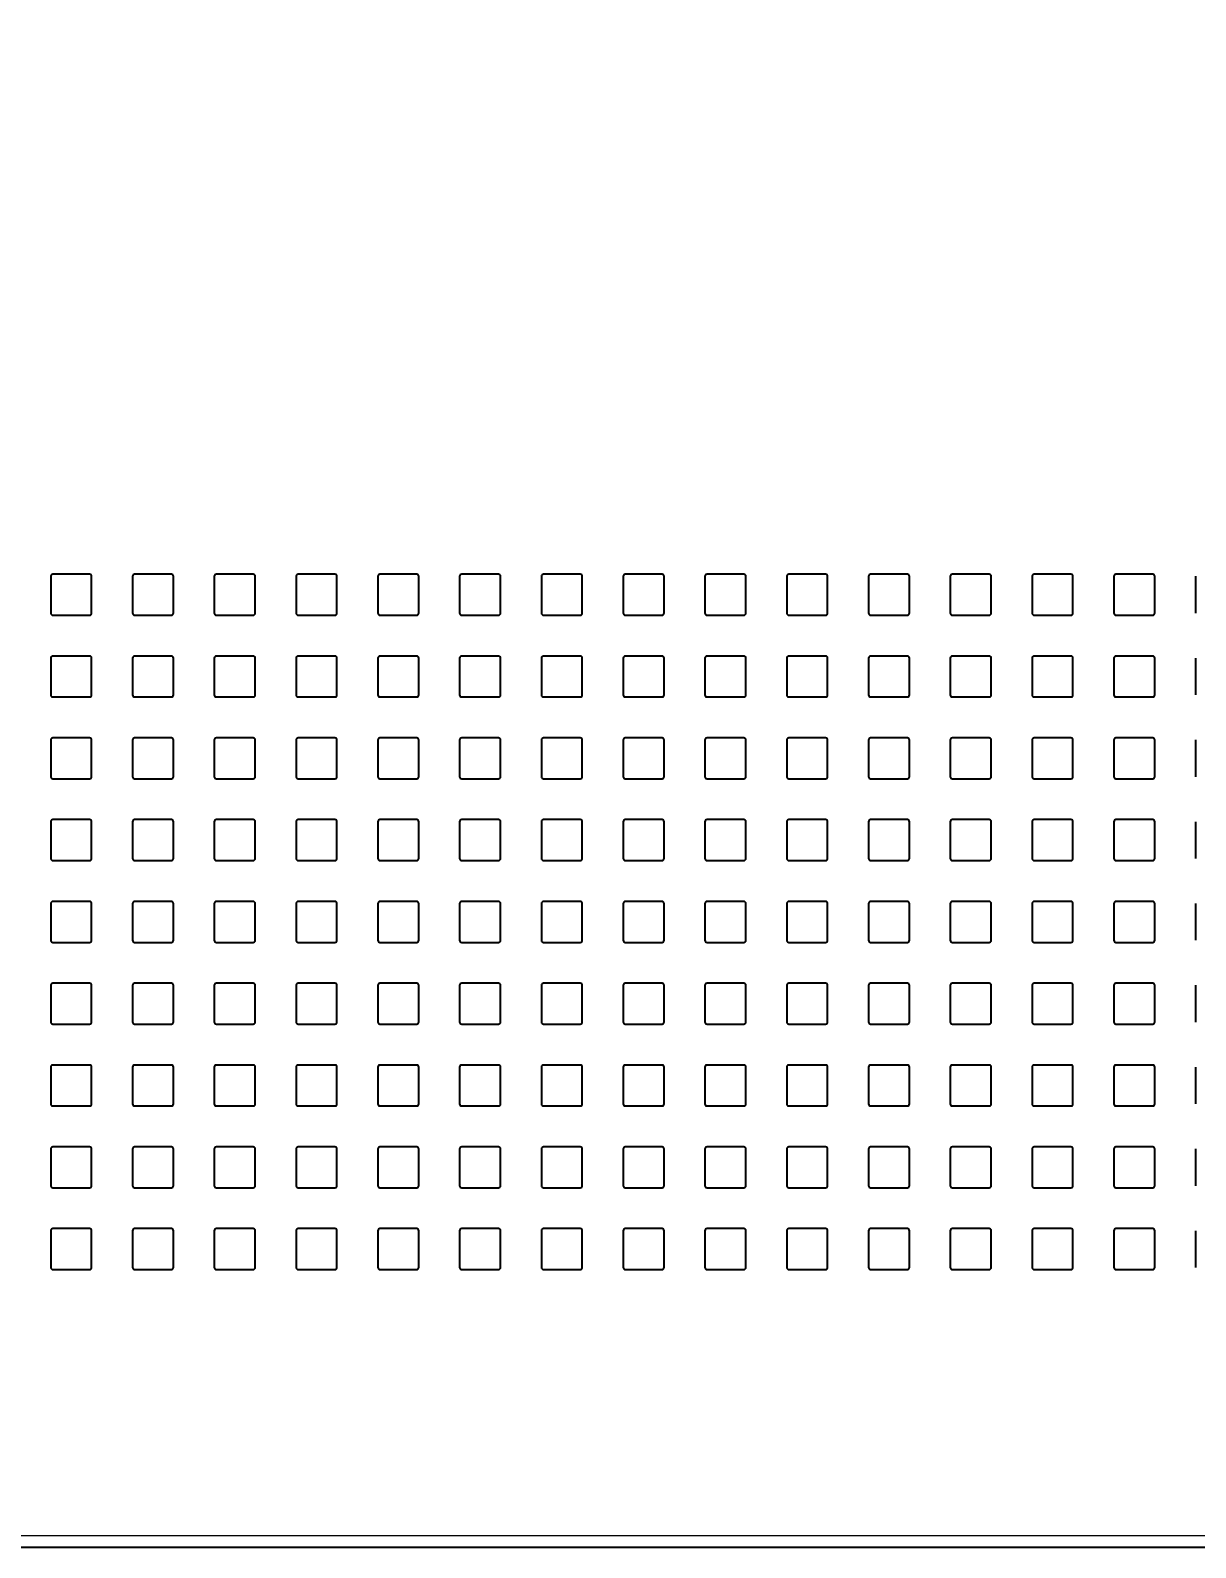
# Model space of a CAD drawing. Header units: millimetres. Extents: x -218071 to -203542, y 15363 to 51382.
# Drawn here: x -217443.09 to -217414.59, y 50755.59 to 50792.69 of the extents above; entities that cross this region are included whole.
import ezdxf

# ---------------------------------------------------------------- set-up
doc = ezdxf.new("R2010")
doc.units = ezdxf.units.MM
doc.header["$LTSCALE"] = 4
doc.layers.add('TPF-DIMENSIONS', color=3, linetype='Continuous')
doc.layers.add('TPF-EQUIPEMENT', color=7, linetype='Continuous')
doc.dimstyles.new('ISO-25', dxfattribs={"dimtxt": 2.5, "dimasz": 2, "dimexe": 1.25, "dimexo": 0.625, "dimtad": 1, "dimtxsty": 'Standard', "dimcen": -2.5, "dimclrt": 256, "dimadec": 0, "dimazin": 0, "dimtfac": 1, "dimtmove": 0, "dimatfit": 3, "dimfxl": 1, "dimarcsym": 0})

# ---------------------------------------------------------------- blocks, each defined once
blk = doc.blocks.new('*D122')
at = {"layer": 'Defpoints', "color": 0, "transparency": 16777216}
for p in [(-217356.668, 50928.537), (-217472.489, 50916.684), (-217472.489, 50712.667)]:
    blk.add_point(p, dxfattribs=at)
at = {"layer": 'TPF-DIMENSIONS', "color": 0, "lineweight": -2, "transparency": 16777216}
for p, q in [((-217356.668, 50927.912), (-217356.668, 50711.417)), ((-217472.489, 50916.059), (-217472.489, 50711.417)), ((-217358.668, 50712.667), (-217470.489, 50712.667))]:
    blk.add_line(p, q, dxfattribs=at)
at = {"layer": 'TPF-DIMENSIONS', "color": 0, "transparency": 16777216}
for points in [[(-217470.489, 50713.001), (-217470.489, 50712.334), (-217472.489, 50712.667)], [(-217358.668, 50713.001), (-217358.668, 50712.334), (-217356.668, 50712.667)]]:
    blk.add_solid(points, dxfattribs=at)
at = {"layer": 'TPF-DIMENSIONS', "transparency": 16777216, "insert": (-217414.578, 50716.209), "char_height": 2.5, "attachment_point": 2}
blk.add_mtext('115,82', dxfattribs=at)
blk = doc.blocks.new('*D123')
at = {"layer": 'Defpoints', "color": 0, "transparency": 16777216}
for p in [(-217364.194, 50791.842), (-217472.489, 50748.556), (-217364.194, 50728.331)]:
    blk.add_point(p, dxfattribs=at)
at = {"layer": 'TPF-DIMENSIONS', "color": 0, "lineweight": -2, "transparency": 16777216}
for p, q in [((-217364.194, 50791.217), (-217364.194, 50727.081)), ((-217472.489, 50747.931), (-217472.489, 50727.081)), ((-217470.489, 50728.331), (-217366.194, 50728.331))]:
    blk.add_line(p, q, dxfattribs=at)
at = {"layer": 'TPF-DIMENSIONS', "color": 0, "transparency": 16777216}
for points in [[(-217470.489, 50728.664), (-217470.489, 50727.998), (-217472.489, 50728.331)], [(-217366.194, 50728.664), (-217366.194, 50727.998), (-217364.194, 50728.331)]]:
    blk.add_solid(points, dxfattribs=at)
at = {"layer": 'TPF-DIMENSIONS', "transparency": 16777216, "insert": (-217418.341, 50731.873), "char_height": 2.5, "attachment_point": 2}
blk.add_mtext('108,3', dxfattribs=at)

msp = doc.modelspace()

# ---------------------------------------------------------------- linework, layer by layer
at = {"layer": 'TPF-EQUIPEMENT', "color": 7, "linetype": 'Continuous', "lineweight": 25}
for p, q in [((-217442.589, 50779.342), (-217442.589, 50778.442)), ((-217441.639, 50779.392), (-217442.539, 50779.392)), ((-217441.589, 50778.442), (-217441.589, 50779.342)), ((-217440.589, 50779.342), (-217440.589, 50778.442)), ((-217439.639, 50779.392), (-217440.539, 50779.392)), ((-217439.589, 50778.442), (-217439.589, 50779.342)), ((-217438.589, 50779.342), (-217438.589, 50778.442)), ((-217437.639, 50779.392), (-217438.539, 50779.392)), ((-217437.589, 50778.442), (-217437.589, 50779.342)), ((-217436.589, 50779.342), (-217436.589, 50778.442)), ((-217435.639, 50779.392), (-217436.539, 50779.392)), ((-217435.589, 50778.442), (-217435.589, 50779.342)), ((-217434.589, 50779.342), (-217434.589, 50778.442)), ((-217433.639, 50779.392), (-217434.539, 50779.392)), ((-217433.589, 50778.442), (-217433.589, 50779.342)), ((-217432.589, 50779.342), (-217432.589, 50778.442)), ((-217431.639, 50779.392), (-217432.539, 50779.392)), ((-217431.589, 50778.442), (-217431.589, 50779.342)), ((-217430.589, 50779.342), (-217430.589, 50778.442)), ((-217429.639, 50779.392), (-217430.539, 50779.392)), ((-217429.589, 50778.442), (-217429.589, 50779.342)), ((-217428.589, 50779.342), (-217428.589, 50778.442)), ((-217427.639, 50779.392), (-217428.539, 50779.392)), ((-217427.589, 50778.442), (-217427.589, 50779.342)), ((-217426.589, 50779.342), (-217426.589, 50778.442)), ((-217425.639, 50779.392), (-217426.539, 50779.392)), ((-217425.589, 50778.442), (-217425.589, 50779.342)), ((-217424.589, 50779.342), (-217424.589, 50778.442)), ((-217423.639, 50779.392), (-217424.539, 50779.392)), ((-217423.589, 50778.442), (-217423.589, 50779.342)), ((-217422.589, 50779.342), (-217422.589, 50778.442)), ((-217421.639, 50779.392), (-217422.539, 50779.392)), ((-217421.589, 50778.442), (-217421.589, 50779.342)), ((-217420.589, 50779.342), (-217420.589, 50778.442)), ((-217419.639, 50779.392), (-217420.539, 50779.392)), ((-217419.589, 50778.442), (-217419.589, 50779.342)), ((-217418.589, 50779.342), (-217418.589, 50778.442)), ((-217417.639, 50779.392), (-217418.539, 50779.392)), ((-217417.589, 50778.442), (-217417.589, 50779.342)), ((-217416.589, 50779.342), (-217416.589, 50778.442)), ((-217415.639, 50779.392), (-217416.539, 50779.392)), ((-217415.589, 50778.442), (-217415.589, 50779.342)), ((-217414.589, 50779.342), (-217414.589, 50778.442)), ((-217442.539, 50778.392), (-217441.639, 50778.392)), ((-217440.539, 50778.392), (-217439.639, 50778.392)), ((-217438.539, 50778.392), (-217437.639, 50778.392)), ((-217436.539, 50778.392), (-217435.639, 50778.392)), ((-217434.539, 50778.392), (-217433.639, 50778.392)), ((-217432.539, 50778.392), (-217431.639, 50778.392)), ((-217430.539, 50778.392), (-217429.639, 50778.392)), ((-217428.539, 50778.392), (-217427.639, 50778.392)), ((-217426.539, 50778.392), (-217425.639, 50778.392)), ((-217424.539, 50778.392), (-217423.639, 50778.392)), ((-217422.539, 50778.392), (-217421.639, 50778.392)), ((-217420.539, 50778.392), (-217419.639, 50778.392)), ((-217418.539, 50778.392), (-217417.639, 50778.392)), ((-217416.539, 50778.392), (-217415.639, 50778.392)), ((-217442.589, 50777.342), (-217442.589, 50776.442)), ((-217441.639, 50777.392), (-217442.539, 50777.392)), ((-217441.589, 50776.442), (-217441.589, 50777.342)), ((-217440.589, 50777.342), (-217440.589, 50776.442)), ((-217439.639, 50777.392), (-217440.539, 50777.392)), ((-217439.589, 50776.442), (-217439.589, 50777.342)), ((-217438.589, 50777.342), (-217438.589, 50776.442)), ((-217437.639, 50777.392), (-217438.539, 50777.392)), ((-217437.589, 50776.442), (-217437.589, 50777.342)), ((-217436.589, 50777.342), (-217436.589, 50776.442)), ((-217435.639, 50777.392), (-217436.539, 50777.392)), ((-217435.589, 50776.442), (-217435.589, 50777.342)), ((-217434.589, 50777.342), (-217434.589, 50776.442)), ((-217433.639, 50777.392), (-217434.539, 50777.392)), ((-217433.589, 50776.442), (-217433.589, 50777.342)), ((-217432.589, 50777.342), (-217432.589, 50776.442)), ((-217431.639, 50777.392), (-217432.539, 50777.392)), ((-217431.589, 50776.442), (-217431.589, 50777.342)), ((-217430.589, 50777.342), (-217430.589, 50776.442)), ((-217429.639, 50777.392), (-217430.539, 50777.392)), ((-217429.589, 50776.442), (-217429.589, 50777.342)), ((-217428.589, 50777.342), (-217428.589, 50776.442)), ((-217427.639, 50777.392), (-217428.539, 50777.392)), ((-217427.589, 50776.442), (-217427.589, 50777.342)), ((-217426.589, 50777.342), (-217426.589, 50776.442)), ((-217425.639, 50777.392), (-217426.539, 50777.392)), ((-217425.589, 50776.442), (-217425.589, 50777.342)), ((-217424.589, 50777.342), (-217424.589, 50776.442)), ((-217423.639, 50777.392), (-217424.539, 50777.392)), ((-217423.589, 50776.442), (-217423.589, 50777.342)), ((-217422.589, 50777.342), (-217422.589, 50776.442)), ((-217421.639, 50777.392), (-217422.539, 50777.392)), ((-217421.589, 50776.442), (-217421.589, 50777.342)), ((-217420.589, 50777.342), (-217420.589, 50776.442)), ((-217419.639, 50777.392), (-217420.539, 50777.392)), ((-217419.589, 50776.442), (-217419.589, 50777.342)), ((-217418.589, 50777.342), (-217418.589, 50776.442)), ((-217417.639, 50777.392), (-217418.539, 50777.392)), ((-217417.589, 50776.442), (-217417.589, 50777.342)), ((-217416.589, 50777.342), (-217416.589, 50776.442)), ((-217415.639, 50777.392), (-217416.539, 50777.392)), ((-217415.589, 50776.442), (-217415.589, 50777.342)), ((-217414.589, 50777.342), (-217414.589, 50776.442)), ((-217442.539, 50776.392), (-217441.639, 50776.392)), ((-217440.539, 50776.392), (-217439.639, 50776.392)), ((-217438.539, 50776.392), (-217437.639, 50776.392)), ((-217436.539, 50776.392), (-217435.639, 50776.392)), ((-217434.539, 50776.392), (-217433.639, 50776.392)), ((-217432.539, 50776.392), (-217431.639, 50776.392)), ((-217430.539, 50776.392), (-217429.639, 50776.392)), ((-217428.539, 50776.392), (-217427.639, 50776.392)), ((-217426.539, 50776.392), (-217425.639, 50776.392)), ((-217424.539, 50776.392), (-217423.639, 50776.392)), ((-217422.539, 50776.392), (-217421.639, 50776.392)), ((-217420.539, 50776.392), (-217419.639, 50776.392)), ((-217418.539, 50776.392), (-217417.639, 50776.392)), ((-217416.539, 50776.392), (-217415.639, 50776.392)), ((-217442.589, 50775.342), (-217442.589, 50774.442)), ((-217441.639, 50775.392), (-217442.539, 50775.392)), ((-217441.589, 50774.442), (-217441.589, 50775.342)), ((-217440.589, 50775.342), (-217440.589, 50774.442)), ((-217439.639, 50775.392), (-217440.539, 50775.392)), ((-217439.589, 50774.442), (-217439.589, 50775.342)), ((-217438.589, 50775.342), (-217438.589, 50774.442)), ((-217437.639, 50775.392), (-217438.539, 50775.392)), ((-217437.589, 50774.442), (-217437.589, 50775.342)), ((-217436.589, 50775.342), (-217436.589, 50774.442)), ((-217435.639, 50775.392), (-217436.539, 50775.392)), ((-217435.589, 50774.442), (-217435.589, 50775.342)), ((-217434.589, 50775.342), (-217434.589, 50774.442)), ((-217433.639, 50775.392), (-217434.539, 50775.392)), ((-217433.589, 50774.442), (-217433.589, 50775.342)), ((-217432.589, 50775.342), (-217432.589, 50774.442)), ((-217431.639, 50775.392), (-217432.539, 50775.392)), ((-217431.589, 50774.442), (-217431.589, 50775.342)), ((-217430.589, 50775.342), (-217430.589, 50774.442)), ((-217429.639, 50775.392), (-217430.539, 50775.392)), ((-217429.589, 50774.442), (-217429.589, 50775.342)), ((-217428.589, 50775.342), (-217428.589, 50774.442)), ((-217427.639, 50775.392), (-217428.539, 50775.392)), ((-217427.589, 50774.442), (-217427.589, 50775.342)), ((-217426.589, 50775.342), (-217426.589, 50774.442)), ((-217425.639, 50775.392), (-217426.539, 50775.392)), ((-217425.589, 50774.442), (-217425.589, 50775.342)), ((-217424.589, 50775.342), (-217424.589, 50774.442)), ((-217423.639, 50775.392), (-217424.539, 50775.392)), ((-217423.589, 50774.442), (-217423.589, 50775.342)), ((-217422.589, 50775.342), (-217422.589, 50774.442)), ((-217421.639, 50775.392), (-217422.539, 50775.392)), ((-217421.589, 50774.442), (-217421.589, 50775.342)), ((-217420.589, 50775.342), (-217420.589, 50774.442)), ((-217419.639, 50775.392), (-217420.539, 50775.392)), ((-217419.589, 50774.442), (-217419.589, 50775.342)), ((-217418.589, 50775.342), (-217418.589, 50774.442)), ((-217417.639, 50775.392), (-217418.539, 50775.392)), ((-217417.589, 50774.442), (-217417.589, 50775.342)), ((-217416.589, 50775.342), (-217416.589, 50774.442)), ((-217415.639, 50775.392), (-217416.539, 50775.392)), ((-217415.589, 50774.442), (-217415.589, 50775.342)), ((-217414.589, 50775.342), (-217414.589, 50774.442)), ((-217442.539, 50774.392), (-217441.639, 50774.392)), ((-217440.539, 50774.392), (-217439.639, 50774.392)), ((-217438.539, 50774.392), (-217437.639, 50774.392)), ((-217436.539, 50774.392), (-217435.639, 50774.392)), ((-217434.539, 50774.392), (-217433.639, 50774.392)), ((-217432.539, 50774.392), (-217431.639, 50774.392)), ((-217430.539, 50774.392), (-217429.639, 50774.392)), ((-217428.539, 50774.392), (-217427.639, 50774.392)), ((-217426.539, 50774.392), (-217425.639, 50774.392)), ((-217424.539, 50774.392), (-217423.639, 50774.392)), ((-217422.539, 50774.392), (-217421.639, 50774.392)), ((-217420.539, 50774.392), (-217419.639, 50774.392)), ((-217418.539, 50774.392), (-217417.639, 50774.392)), ((-217416.539, 50774.392), (-217415.639, 50774.392)), ((-217442.589, 50773.342), (-217442.589, 50772.442)), ((-217441.639, 50773.392), (-217442.539, 50773.392)), ((-217441.589, 50772.442), (-217441.589, 50773.342)), ((-217440.589, 50773.342), (-217440.589, 50772.442)), ((-217439.639, 50773.392), (-217440.539, 50773.392)), ((-217439.589, 50772.442), (-217439.589, 50773.342)), ((-217438.589, 50773.342), (-217438.589, 50772.442)), ((-217437.639, 50773.392), (-217438.539, 50773.392)), ((-217437.589, 50772.442), (-217437.589, 50773.342)), ((-217436.589, 50773.342), (-217436.589, 50772.442)), ((-217435.639, 50773.392), (-217436.539, 50773.392)), ((-217435.589, 50772.442), (-217435.589, 50773.342)), ((-217434.589, 50773.342), (-217434.589, 50772.442)), ((-217433.639, 50773.392), (-217434.539, 50773.392)), ((-217433.589, 50772.442), (-217433.589, 50773.342)), ((-217432.589, 50773.342), (-217432.589, 50772.442)), ((-217431.639, 50773.392), (-217432.539, 50773.392)), ((-217431.589, 50772.442), (-217431.589, 50773.342)), ((-217430.589, 50773.342), (-217430.589, 50772.442)), ((-217429.639, 50773.392), (-217430.539, 50773.392)), ((-217429.589, 50772.442), (-217429.589, 50773.342)), ((-217428.589, 50773.342), (-217428.589, 50772.442)), ((-217427.639, 50773.392), (-217428.539, 50773.392)), ((-217427.589, 50772.442), (-217427.589, 50773.342)), ((-217426.589, 50773.342), (-217426.589, 50772.442)), ((-217425.639, 50773.392), (-217426.539, 50773.392)), ((-217425.589, 50772.442), (-217425.589, 50773.342)), ((-217424.589, 50773.342), (-217424.589, 50772.442)), ((-217423.639, 50773.392), (-217424.539, 50773.392)), ((-217423.589, 50772.442), (-217423.589, 50773.342)), ((-217422.589, 50773.342), (-217422.589, 50772.442)), ((-217421.639, 50773.392), (-217422.539, 50773.392)), ((-217421.589, 50772.442), (-217421.589, 50773.342)), ((-217420.589, 50773.342), (-217420.589, 50772.442)), ((-217419.639, 50773.392), (-217420.539, 50773.392)), ((-217419.589, 50772.442), (-217419.589, 50773.342)), ((-217418.589, 50773.342), (-217418.589, 50772.442)), ((-217417.639, 50773.392), (-217418.539, 50773.392)), ((-217417.589, 50772.442), (-217417.589, 50773.342)), ((-217416.589, 50773.342), (-217416.589, 50772.442)), ((-217415.639, 50773.392), (-217416.539, 50773.392)), ((-217415.589, 50772.442), (-217415.589, 50773.342)), ((-217414.589, 50773.342), (-217414.589, 50772.442)), ((-217442.539, 50772.392), (-217441.639, 50772.392)), ((-217440.539, 50772.392), (-217439.639, 50772.392)), ((-217438.539, 50772.392), (-217437.639, 50772.392)), ((-217436.539, 50772.392), (-217435.639, 50772.392)), ((-217434.539, 50772.392), (-217433.639, 50772.392)), ((-217432.539, 50772.392), (-217431.639, 50772.392)), ((-217430.539, 50772.392), (-217429.639, 50772.392)), ((-217428.539, 50772.392), (-217427.639, 50772.392)), ((-217426.539, 50772.392), (-217425.639, 50772.392)), ((-217424.539, 50772.392), (-217423.639, 50772.392)), ((-217422.539, 50772.392), (-217421.639, 50772.392)), ((-217420.539, 50772.392), (-217419.639, 50772.392)), ((-217418.539, 50772.392), (-217417.639, 50772.392)), ((-217416.539, 50772.392), (-217415.639, 50772.392)), ((-217442.589, 50771.342), (-217442.589, 50770.442)), ((-217441.639, 50771.392), (-217442.539, 50771.392)), ((-217441.589, 50770.442), (-217441.589, 50771.342)), ((-217440.589, 50771.342), (-217440.589, 50770.442)), ((-217439.639, 50771.392), (-217440.539, 50771.392)), ((-217439.589, 50770.442), (-217439.589, 50771.342)), ((-217438.589, 50771.342), (-217438.589, 50770.442)), ((-217437.639, 50771.392), (-217438.539, 50771.392)), ((-217437.589, 50770.442), (-217437.589, 50771.342)), ((-217436.589, 50771.342), (-217436.589, 50770.442)), ((-217435.639, 50771.392), (-217436.539, 50771.392)), ((-217435.589, 50770.442), (-217435.589, 50771.342)), ((-217434.589, 50771.342), (-217434.589, 50770.442)), ((-217433.639, 50771.392), (-217434.539, 50771.392)), ((-217433.589, 50770.442), (-217433.589, 50771.342)), ((-217432.589, 50771.342), (-217432.589, 50770.442)), ((-217431.639, 50771.392), (-217432.539, 50771.392)), ((-217431.589, 50770.442), (-217431.589, 50771.342)), ((-217430.589, 50771.342), (-217430.589, 50770.442)), ((-217429.639, 50771.392), (-217430.539, 50771.392)), ((-217429.589, 50770.442), (-217429.589, 50771.342)), ((-217428.589, 50771.342), (-217428.589, 50770.442)), ((-217427.639, 50771.392), (-217428.539, 50771.392)), ((-217427.589, 50770.442), (-217427.589, 50771.342)), ((-217426.589, 50771.342), (-217426.589, 50770.442)), ((-217425.639, 50771.392), (-217426.539, 50771.392)), ((-217425.589, 50770.442), (-217425.589, 50771.342)), ((-217424.589, 50771.342), (-217424.589, 50770.442)), ((-217423.639, 50771.392), (-217424.539, 50771.392)), ((-217423.589, 50770.442), (-217423.589, 50771.342)), ((-217422.589, 50771.342), (-217422.589, 50770.442)), ((-217421.639, 50771.392), (-217422.539, 50771.392)), ((-217421.589, 50770.442), (-217421.589, 50771.342)), ((-217420.589, 50771.342), (-217420.589, 50770.442)), ((-217419.639, 50771.392), (-217420.539, 50771.392)), ((-217419.589, 50770.442), (-217419.589, 50771.342)), ((-217418.589, 50771.342), (-217418.589, 50770.442)), ((-217417.639, 50771.392), (-217418.539, 50771.392)), ((-217417.589, 50770.442), (-217417.589, 50771.342)), ((-217416.589, 50771.342), (-217416.589, 50770.442)), ((-217415.639, 50771.392), (-217416.539, 50771.392)), ((-217415.589, 50770.442), (-217415.589, 50771.342)), ((-217414.589, 50771.342), (-217414.589, 50770.442)), ((-217442.539, 50770.392), (-217441.639, 50770.392)), ((-217440.539, 50770.392), (-217439.639, 50770.392)), ((-217438.539, 50770.392), (-217437.639, 50770.392)), ((-217436.539, 50770.392), (-217435.639, 50770.392)), ((-217434.539, 50770.392), (-217433.639, 50770.392)), ((-217432.539, 50770.392), (-217431.639, 50770.392)), ((-217430.539, 50770.392), (-217429.639, 50770.392)), ((-217428.539, 50770.392), (-217427.639, 50770.392)), ((-217426.539, 50770.392), (-217425.639, 50770.392)), ((-217424.539, 50770.392), (-217423.639, 50770.392)), ((-217422.539, 50770.392), (-217421.639, 50770.392)), ((-217420.539, 50770.392), (-217419.639, 50770.392)), ((-217418.539, 50770.392), (-217417.639, 50770.392)), ((-217416.539, 50770.392), (-217415.639, 50770.392)), ((-217442.589, 50769.342), (-217442.589, 50768.442)), ((-217441.639, 50769.392), (-217442.539, 50769.392)), ((-217441.589, 50768.442), (-217441.589, 50769.342)), ((-217440.589, 50769.342), (-217440.589, 50768.442)), ((-217439.639, 50769.392), (-217440.539, 50769.392)), ((-217439.589, 50768.442), (-217439.589, 50769.342)), ((-217438.589, 50769.342), (-217438.589, 50768.442)), ((-217437.639, 50769.392), (-217438.539, 50769.392)), ((-217437.589, 50768.442), (-217437.589, 50769.342)), ((-217436.589, 50769.342), (-217436.589, 50768.442)), ((-217435.639, 50769.392), (-217436.539, 50769.392)), ((-217435.589, 50768.442), (-217435.589, 50769.342)), ((-217434.589, 50769.342), (-217434.589, 50768.442)), ((-217433.639, 50769.392), (-217434.539, 50769.392)), ((-217433.589, 50768.442), (-217433.589, 50769.342)), ((-217432.589, 50769.342), (-217432.589, 50768.442)), ((-217431.639, 50769.392), (-217432.539, 50769.392)), ((-217431.589, 50768.442), (-217431.589, 50769.342)), ((-217430.589, 50769.342), (-217430.589, 50768.442)), ((-217429.639, 50769.392), (-217430.539, 50769.392)), ((-217429.589, 50768.442), (-217429.589, 50769.342)), ((-217428.589, 50769.342), (-217428.589, 50768.442)), ((-217427.639, 50769.392), (-217428.539, 50769.392)), ((-217427.589, 50768.442), (-217427.589, 50769.342)), ((-217426.589, 50769.342), (-217426.589, 50768.442)), ((-217425.639, 50769.392), (-217426.539, 50769.392)), ((-217425.589, 50768.442), (-217425.589, 50769.342)), ((-217424.589, 50769.342), (-217424.589, 50768.442)), ((-217423.639, 50769.392), (-217424.539, 50769.392)), ((-217423.589, 50768.442), (-217423.589, 50769.342)), ((-217422.589, 50769.342), (-217422.589, 50768.442)), ((-217421.639, 50769.392), (-217422.539, 50769.392)), ((-217421.589, 50768.442), (-217421.589, 50769.342)), ((-217420.589, 50769.342), (-217420.589, 50768.442)), ((-217419.639, 50769.392), (-217420.539, 50769.392)), ((-217419.589, 50768.442), (-217419.589, 50769.342)), ((-217418.589, 50769.342), (-217418.589, 50768.442)), ((-217417.639, 50769.392), (-217418.539, 50769.392)), ((-217417.589, 50768.442), (-217417.589, 50769.342)), ((-217416.589, 50769.342), (-217416.589, 50768.442)), ((-217415.639, 50769.392), (-217416.539, 50769.392)), ((-217415.589, 50768.442), (-217415.589, 50769.342)), ((-217414.589, 50769.342), (-217414.589, 50768.442)), ((-217442.539, 50768.392), (-217441.639, 50768.392)), ((-217440.539, 50768.392), (-217439.639, 50768.392)), ((-217438.539, 50768.392), (-217437.639, 50768.392)), ((-217436.539, 50768.392), (-217435.639, 50768.392)), ((-217434.539, 50768.392), (-217433.639, 50768.392)), ((-217432.539, 50768.392), (-217431.639, 50768.392)), ((-217430.539, 50768.392), (-217429.639, 50768.392)), ((-217428.539, 50768.392), (-217427.639, 50768.392)), ((-217426.539, 50768.392), (-217425.639, 50768.392)), ((-217424.539, 50768.392), (-217423.639, 50768.392)), ((-217422.539, 50768.392), (-217421.639, 50768.392)), ((-217420.539, 50768.392), (-217419.639, 50768.392)), ((-217418.539, 50768.392), (-217417.639, 50768.392)), ((-217416.539, 50768.392), (-217415.639, 50768.392)), ((-217442.589, 50767.342), (-217442.589, 50766.442)), ((-217441.639, 50767.392), (-217442.539, 50767.392)), ((-217441.589, 50766.442), (-217441.589, 50767.342)), ((-217440.589, 50767.342), (-217440.589, 50766.442)), ((-217439.639, 50767.392), (-217440.539, 50767.392)), ((-217439.589, 50766.442), (-217439.589, 50767.342)), ((-217438.589, 50767.342), (-217438.589, 50766.442)), ((-217437.639, 50767.392), (-217438.539, 50767.392)), ((-217437.589, 50766.442), (-217437.589, 50767.342)), ((-217436.589, 50767.342), (-217436.589, 50766.442)), ((-217435.639, 50767.392), (-217436.539, 50767.392)), ((-217435.589, 50766.442), (-217435.589, 50767.342)), ((-217434.589, 50767.342), (-217434.589, 50766.442)), ((-217433.639, 50767.392), (-217434.539, 50767.392)), ((-217433.589, 50766.442), (-217433.589, 50767.342)), ((-217432.589, 50767.342), (-217432.589, 50766.442)), ((-217431.639, 50767.392), (-217432.539, 50767.392)), ((-217431.589, 50766.442), (-217431.589, 50767.342)), ((-217430.589, 50767.342), (-217430.589, 50766.442)), ((-217429.639, 50767.392), (-217430.539, 50767.392)), ((-217429.589, 50766.442), (-217429.589, 50767.342)), ((-217428.589, 50767.342), (-217428.589, 50766.442)), ((-217427.639, 50767.392), (-217428.539, 50767.392)), ((-217427.589, 50766.442), (-217427.589, 50767.342)), ((-217426.589, 50767.342), (-217426.589, 50766.442)), ((-217425.639, 50767.392), (-217426.539, 50767.392)), ((-217425.589, 50766.442), (-217425.589, 50767.342)), ((-217424.589, 50767.342), (-217424.589, 50766.442)), ((-217423.639, 50767.392), (-217424.539, 50767.392)), ((-217423.589, 50766.442), (-217423.589, 50767.342)), ((-217422.589, 50767.342), (-217422.589, 50766.442)), ((-217421.639, 50767.392), (-217422.539, 50767.392)), ((-217421.589, 50766.442), (-217421.589, 50767.342)), ((-217420.589, 50767.342), (-217420.589, 50766.442)), ((-217419.639, 50767.392), (-217420.539, 50767.392)), ((-217419.589, 50766.442), (-217419.589, 50767.342)), ((-217418.589, 50767.342), (-217418.589, 50766.442)), ((-217417.639, 50767.392), (-217418.539, 50767.392)), ((-217417.589, 50766.442), (-217417.589, 50767.342)), ((-217416.589, 50767.342), (-217416.589, 50766.442)), ((-217415.639, 50767.392), (-217416.539, 50767.392)), ((-217415.589, 50766.442), (-217415.589, 50767.342)), ((-217414.589, 50767.342), (-217414.589, 50766.442)), ((-217442.539, 50766.392), (-217441.639, 50766.392)), ((-217440.539, 50766.392), (-217439.639, 50766.392)), ((-217438.539, 50766.392), (-217437.639, 50766.392)), ((-217436.539, 50766.392), (-217435.639, 50766.392)), ((-217434.539, 50766.392), (-217433.639, 50766.392)), ((-217432.539, 50766.392), (-217431.639, 50766.392)), ((-217430.539, 50766.392), (-217429.639, 50766.392)), ((-217428.539, 50766.392), (-217427.639, 50766.392)), ((-217426.539, 50766.392), (-217425.639, 50766.392)), ((-217424.539, 50766.392), (-217423.639, 50766.392)), ((-217422.539, 50766.392), (-217421.639, 50766.392)), ((-217420.539, 50766.392), (-217419.639, 50766.392)), ((-217418.539, 50766.392), (-217417.639, 50766.392)), ((-217416.539, 50766.392), (-217415.639, 50766.392)), ((-217441.639, 50765.392), (-217442.539, 50765.392)), ((-217439.639, 50765.392), (-217440.539, 50765.392)), ((-217437.639, 50765.392), (-217438.539, 50765.392)), ((-217435.639, 50765.392), (-217436.539, 50765.392)), ((-217433.639, 50765.392), (-217434.539, 50765.392)), ((-217431.639, 50765.392), (-217432.539, 50765.392)), ((-217429.639, 50765.392), (-217430.539, 50765.392)), ((-217427.639, 50765.392), (-217428.539, 50765.392)), ((-217425.639, 50765.392), (-217426.539, 50765.392)), ((-217423.639, 50765.392), (-217424.539, 50765.392)), ((-217421.639, 50765.392), (-217422.539, 50765.392)), ((-217419.639, 50765.392), (-217420.539, 50765.392)), ((-217417.639, 50765.392), (-217418.539, 50765.392)), ((-217415.639, 50765.392), (-217416.539, 50765.392)), ((-217442.589, 50765.342), (-217442.589, 50764.442)), ((-217441.589, 50764.442), (-217441.589, 50765.342)), ((-217440.589, 50765.342), (-217440.589, 50764.442)), ((-217439.589, 50764.442), (-217439.589, 50765.342)), ((-217438.589, 50765.342), (-217438.589, 50764.442)), ((-217437.589, 50764.442), (-217437.589, 50765.342)), ((-217436.589, 50765.342), (-217436.589, 50764.442)), ((-217435.589, 50764.442), (-217435.589, 50765.342)), ((-217434.589, 50765.342), (-217434.589, 50764.442)), ((-217433.589, 50764.442), (-217433.589, 50765.342)), ((-217432.589, 50765.342), (-217432.589, 50764.442)), ((-217431.589, 50764.442), (-217431.589, 50765.342)), ((-217430.589, 50765.342), (-217430.589, 50764.442)), ((-217429.589, 50764.442), (-217429.589, 50765.342)), ((-217428.589, 50765.342), (-217428.589, 50764.442)), ((-217427.589, 50764.442), (-217427.589, 50765.342)), ((-217426.589, 50765.342), (-217426.589, 50764.442)), ((-217425.589, 50764.442), (-217425.589, 50765.342)), ((-217424.589, 50765.342), (-217424.589, 50764.442)), ((-217423.589, 50764.442), (-217423.589, 50765.342)), ((-217422.589, 50765.342), (-217422.589, 50764.442)), ((-217421.589, 50764.442), (-217421.589, 50765.342)), ((-217420.589, 50765.342), (-217420.589, 50764.442)), ((-217419.589, 50764.442), (-217419.589, 50765.342)), ((-217418.589, 50765.342), (-217418.589, 50764.442)), ((-217417.589, 50764.442), (-217417.589, 50765.342)), ((-217416.589, 50765.342), (-217416.589, 50764.442)), ((-217415.589, 50764.442), (-217415.589, 50765.342)), ((-217414.589, 50765.342), (-217414.589, 50764.442)), ((-217442.539, 50764.392), (-217441.639, 50764.392)), ((-217440.539, 50764.392), (-217439.639, 50764.392)), ((-217438.539, 50764.392), (-217437.639, 50764.392)), ((-217436.539, 50764.392), (-217435.639, 50764.392)), ((-217434.539, 50764.392), (-217433.639, 50764.392)), ((-217432.539, 50764.392), (-217431.639, 50764.392)), ((-217430.539, 50764.392), (-217429.639, 50764.392)), ((-217428.539, 50764.392), (-217427.639, 50764.392)), ((-217426.539, 50764.392), (-217425.639, 50764.392)), ((-217424.539, 50764.392), (-217423.639, 50764.392)), ((-217422.539, 50764.392), (-217421.639, 50764.392)), ((-217420.539, 50764.392), (-217419.639, 50764.392)), ((-217418.539, 50764.392), (-217417.639, 50764.392)), ((-217416.539, 50764.392), (-217415.639, 50764.392)), ((-217442.589, 50763.342), (-217442.589, 50762.442)), ((-217441.639, 50763.392), (-217442.539, 50763.392)), ((-217441.589, 50762.442), (-217441.589, 50763.342)), ((-217440.589, 50763.342), (-217440.589, 50762.442)), ((-217439.639, 50763.392), (-217440.539, 50763.392)), ((-217439.589, 50762.442), (-217439.589, 50763.342)), ((-217438.589, 50763.342), (-217438.589, 50762.442)), ((-217437.639, 50763.392), (-217438.539, 50763.392)), ((-217437.589, 50762.442), (-217437.589, 50763.342)), ((-217436.589, 50763.342), (-217436.589, 50762.442)), ((-217435.639, 50763.392), (-217436.539, 50763.392)), ((-217435.589, 50762.442), (-217435.589, 50763.342)), ((-217434.589, 50763.342), (-217434.589, 50762.442)), ((-217433.639, 50763.392), (-217434.539, 50763.392)), ((-217433.589, 50762.442), (-217433.589, 50763.342)), ((-217432.589, 50763.342), (-217432.589, 50762.442)), ((-217431.639, 50763.392), (-217432.539, 50763.392)), ((-217431.589, 50762.442), (-217431.589, 50763.342)), ((-217430.589, 50763.342), (-217430.589, 50762.442)), ((-217429.639, 50763.392), (-217430.539, 50763.392)), ((-217429.589, 50762.442), (-217429.589, 50763.342)), ((-217428.589, 50763.342), (-217428.589, 50762.442)), ((-217427.639, 50763.392), (-217428.539, 50763.392)), ((-217427.589, 50762.442), (-217427.589, 50763.342)), ((-217426.589, 50763.342), (-217426.589, 50762.442)), ((-217425.639, 50763.392), (-217426.539, 50763.392)), ((-217425.589, 50762.442), (-217425.589, 50763.342)), ((-217424.589, 50763.342), (-217424.589, 50762.442)), ((-217423.639, 50763.392), (-217424.539, 50763.392)), ((-217423.589, 50762.442), (-217423.589, 50763.342)), ((-217422.589, 50763.342), (-217422.589, 50762.442)), ((-217421.639, 50763.392), (-217422.539, 50763.392)), ((-217421.589, 50762.442), (-217421.589, 50763.342)), ((-217420.589, 50763.342), (-217420.589, 50762.442)), ((-217419.639, 50763.392), (-217420.539, 50763.392)), ((-217419.589, 50762.442), (-217419.589, 50763.342)), ((-217418.589, 50763.342), (-217418.589, 50762.442)), ((-217417.639, 50763.392), (-217418.539, 50763.392)), ((-217417.589, 50762.442), (-217417.589, 50763.342)), ((-217416.589, 50763.342), (-217416.589, 50762.442)), ((-217415.639, 50763.392), (-217416.539, 50763.392)), ((-217415.589, 50762.442), (-217415.589, 50763.342)), ((-217414.589, 50763.342), (-217414.589, 50762.442)), ((-217442.539, 50762.392), (-217441.639, 50762.392)), ((-217440.539, 50762.392), (-217439.639, 50762.392)), ((-217438.539, 50762.392), (-217437.639, 50762.392)), ((-217436.539, 50762.392), (-217435.639, 50762.392)), ((-217434.539, 50762.392), (-217433.639, 50762.392)), ((-217432.539, 50762.392), (-217431.639, 50762.392)), ((-217430.539, 50762.392), (-217429.639, 50762.392)), ((-217428.539, 50762.392), (-217427.639, 50762.392)), ((-217426.539, 50762.392), (-217425.639, 50762.392)), ((-217424.539, 50762.392), (-217423.639, 50762.392)), ((-217422.539, 50762.392), (-217421.639, 50762.392)), ((-217420.539, 50762.392), (-217419.639, 50762.392)), ((-217418.539, 50762.392), (-217417.639, 50762.392)), ((-217416.539, 50762.392), (-217415.639, 50762.392)), ((-217368.139, 50755.592), (-217472.324, 50755.592))]:
    msp.add_line(p, q, dxfattribs=at)
at = {"layer": 'TPF-EQUIPEMENT', "color": 8, "linetype": 'Continuous', "lineweight": 18}
msp.add_line((-217472.189, 50755.892), (-217367.989, 50755.892), dxfattribs=at)
at = {"layer": 'TPF-EQUIPEMENT', "color": 7, "linetype": 'Continuous', "lineweight": 25}
for centre, start, end in [((-217442.539, 50779.342), 90, 180), ((-217441.639, 50779.342), 0, 90), ((-217440.539, 50779.342), 90, 180), ((-217439.639, 50779.342), 0, 90), ((-217438.539, 50779.342), 90, 180), ((-217437.639, 50779.342), 0, 90), ((-217436.539, 50779.342), 90, 180), ((-217435.639, 50779.342), 0, 90), ((-217434.539, 50779.342), 90, 180), ((-217433.639, 50779.342), 0, 90), ((-217432.539, 50779.342), 90, 180), ((-217431.639, 50779.342), 0, 90), ((-217430.539, 50779.342), 90, 180), ((-217429.639, 50779.342), 0, 90), ((-217428.539, 50779.342), 90, 180), ((-217427.639, 50779.342), 0, 90), ((-217426.539, 50779.342), 90, 180), ((-217425.639, 50779.342), 0, 90), ((-217424.539, 50779.342), 90, 180), ((-217423.639, 50779.342), 0, 90), ((-217422.539, 50779.342), 90, 180), ((-217421.639, 50779.342), 0, 90), ((-217420.539, 50779.342), 90, 180), ((-217419.639, 50779.342), 0, 90), ((-217418.539, 50779.342), 90, 180), ((-217417.639, 50779.342), 0, 90), ((-217416.539, 50779.342), 90, 180), ((-217415.639, 50779.342), 0, 90), ((-217442.539, 50778.442), 180, 270), ((-217441.639, 50778.442), 270, 0), ((-217440.539, 50778.442), 180, 270), ((-217439.639, 50778.442), 270, 0), ((-217438.539, 50778.442), 180, 270), ((-217437.639, 50778.442), 270, 0), ((-217436.539, 50778.442), 180, 270), ((-217435.639, 50778.442), 270, 0), ((-217434.539, 50778.442), 180, 270), ((-217433.639, 50778.442), 270, 0), ((-217432.539, 50778.442), 180, 270), ((-217431.639, 50778.442), 270, 0), ((-217430.539, 50778.442), 180, 270), ((-217429.639, 50778.442), 270, 0), ((-217428.539, 50778.442), 180, 270), ((-217427.639, 50778.442), 270, 0), ((-217426.539, 50778.442), 180, 270), ((-217425.639, 50778.442), 270, 0), ((-217424.539, 50778.442), 180, 270), ((-217423.639, 50778.442), 270, 0), ((-217422.539, 50778.442), 180, 270), ((-217421.639, 50778.442), 270, 0), ((-217420.539, 50778.442), 180, 270), ((-217419.639, 50778.442), 270, 0), ((-217418.539, 50778.442), 180, 270), ((-217417.639, 50778.442), 270, 0), ((-217416.539, 50778.442), 180, 270), ((-217415.639, 50778.442), 270, 0), ((-217442.539, 50777.342), 90, 180), ((-217441.639, 50777.342), 0, 90), ((-217440.539, 50777.342), 90, 180), ((-217439.639, 50777.342), 0, 90), ((-217438.539, 50777.342), 90, 180), ((-217437.639, 50777.342), 0, 90), ((-217436.539, 50777.342), 90, 180), ((-217435.639, 50777.342), 0, 90), ((-217434.539, 50777.342), 90, 180), ((-217433.639, 50777.342), 0, 90), ((-217432.539, 50777.342), 90, 180), ((-217431.639, 50777.342), 0, 90), ((-217430.539, 50777.342), 90, 180), ((-217429.639, 50777.342), 0, 90), ((-217428.539, 50777.342), 90, 180), ((-217427.639, 50777.342), 0, 90), ((-217426.539, 50777.342), 90, 180), ((-217425.639, 50777.342), 0, 90), ((-217424.539, 50777.342), 90, 180), ((-217423.639, 50777.342), 0, 90), ((-217422.539, 50777.342), 90, 180), ((-217421.639, 50777.342), 0, 90), ((-217420.539, 50777.342), 90, 180), ((-217419.639, 50777.342), 0, 90), ((-217418.539, 50777.342), 90, 180), ((-217417.639, 50777.342), 0, 90), ((-217416.539, 50777.342), 90, 180), ((-217415.639, 50777.342), 0, 90), ((-217442.539, 50776.442), 180, 270), ((-217441.639, 50776.442), 270, 0), ((-217440.539, 50776.442), 180, 270), ((-217439.639, 50776.442), 270, 0), ((-217438.539, 50776.442), 180, 270), ((-217437.639, 50776.442), 270, 0), ((-217436.539, 50776.442), 180, 270), ((-217435.639, 50776.442), 270, 0), ((-217434.539, 50776.442), 180, 270), ((-217433.639, 50776.442), 270, 0), ((-217432.539, 50776.442), 180, 270), ((-217431.639, 50776.442), 270, 0), ((-217430.539, 50776.442), 180, 270), ((-217429.639, 50776.442), 270, 0), ((-217428.539, 50776.442), 180, 270), ((-217427.639, 50776.442), 270, 0), ((-217426.539, 50776.442), 180, 270), ((-217425.639, 50776.442), 270, 0), ((-217424.539, 50776.442), 180, 270), ((-217423.639, 50776.442), 270, 0), ((-217422.539, 50776.442), 180, 270), ((-217421.639, 50776.442), 270, 0), ((-217420.539, 50776.442), 180, 270), ((-217419.639, 50776.442), 270, 0), ((-217418.539, 50776.442), 180, 270), ((-217417.639, 50776.442), 270, 0), ((-217416.539, 50776.442), 180, 270), ((-217415.639, 50776.442), 270, 0), ((-217442.539, 50775.342), 90, 180), ((-217441.639, 50775.342), 0, 90), ((-217440.539, 50775.342), 90, 180), ((-217439.639, 50775.342), 0, 90), ((-217438.539, 50775.342), 90, 180), ((-217437.639, 50775.342), 0, 90), ((-217436.539, 50775.342), 90, 180), ((-217435.639, 50775.342), 0, 90), ((-217434.539, 50775.342), 90, 180), ((-217433.639, 50775.342), 0, 90), ((-217432.539, 50775.342), 90, 180), ((-217431.639, 50775.342), 0, 90), ((-217430.539, 50775.342), 90, 180), ((-217429.639, 50775.342), 0, 90), ((-217428.539, 50775.342), 90, 180), ((-217427.639, 50775.342), 0, 90), ((-217426.539, 50775.342), 90, 180), ((-217425.639, 50775.342), 0, 90), ((-217424.539, 50775.342), 90, 180), ((-217423.639, 50775.342), 0, 90), ((-217422.539, 50775.342), 90, 180), ((-217421.639, 50775.342), 0, 90), ((-217420.539, 50775.342), 90, 180), ((-217419.639, 50775.342), 0, 90), ((-217418.539, 50775.342), 90, 180), ((-217417.639, 50775.342), 0, 90), ((-217416.539, 50775.342), 90, 180), ((-217415.639, 50775.342), 0, 90), ((-217442.539, 50774.442), 180, 270), ((-217441.639, 50774.442), 270, 0), ((-217440.539, 50774.442), 180, 270), ((-217439.639, 50774.442), 270, 0), ((-217438.539, 50774.442), 180, 270), ((-217437.639, 50774.442), 270, 0), ((-217436.539, 50774.442), 180, 270), ((-217435.639, 50774.442), 270, 0), ((-217434.539, 50774.442), 180, 270), ((-217433.639, 50774.442), 270, 0), ((-217432.539, 50774.442), 180, 270), ((-217431.639, 50774.442), 270, 0), ((-217430.539, 50774.442), 180, 270), ((-217429.639, 50774.442), 270, 0), ((-217428.539, 50774.442), 180, 270), ((-217427.639, 50774.442), 270, 0), ((-217426.539, 50774.442), 180, 270), ((-217425.639, 50774.442), 270, 0), ((-217424.539, 50774.442), 180, 270), ((-217423.639, 50774.442), 270, 0), ((-217422.539, 50774.442), 180, 270), ((-217421.639, 50774.442), 270, 0), ((-217420.539, 50774.442), 180, 270), ((-217419.639, 50774.442), 270, 0), ((-217418.539, 50774.442), 180, 270), ((-217417.639, 50774.442), 270, 0), ((-217416.539, 50774.442), 180, 270), ((-217415.639, 50774.442), 270, 0), ((-217442.539, 50773.342), 90, 180), ((-217441.639, 50773.342), 0, 90), ((-217440.539, 50773.342), 90, 180), ((-217439.639, 50773.342), 0, 90), ((-217438.539, 50773.342), 90, 180), ((-217437.639, 50773.342), 0, 90), ((-217436.539, 50773.342), 90, 180), ((-217435.639, 50773.342), 0, 90), ((-217434.539, 50773.342), 90, 180), ((-217433.639, 50773.342), 0, 90), ((-217432.539, 50773.342), 90, 180), ((-217431.639, 50773.342), 0, 90), ((-217430.539, 50773.342), 90, 180), ((-217429.639, 50773.342), 0, 90), ((-217428.539, 50773.342), 90, 180), ((-217427.639, 50773.342), 0, 90), ((-217426.539, 50773.342), 90, 180), ((-217425.639, 50773.342), 0, 90), ((-217424.539, 50773.342), 90, 180), ((-217423.639, 50773.342), 0, 90), ((-217422.539, 50773.342), 90, 180), ((-217421.639, 50773.342), 0, 90), ((-217420.539, 50773.342), 90, 180), ((-217419.639, 50773.342), 0, 90), ((-217418.539, 50773.342), 90, 180), ((-217417.639, 50773.342), 0, 90), ((-217416.539, 50773.342), 90, 180), ((-217415.639, 50773.342), 0, 90), ((-217442.539, 50772.442), 180, 270), ((-217441.639, 50772.442), 270, 0), ((-217440.539, 50772.442), 180, 270), ((-217439.639, 50772.442), 270, 0), ((-217438.539, 50772.442), 180, 270), ((-217437.639, 50772.442), 270, 0), ((-217436.539, 50772.442), 180, 270), ((-217435.639, 50772.442), 270, 0), ((-217434.539, 50772.442), 180, 270), ((-217433.639, 50772.442), 270, 0), ((-217432.539, 50772.442), 180, 270), ((-217431.639, 50772.442), 270, 0), ((-217430.539, 50772.442), 180, 270), ((-217429.639, 50772.442), 270, 0), ((-217428.539, 50772.442), 180, 270), ((-217427.639, 50772.442), 270, 0), ((-217426.539, 50772.442), 180, 270), ((-217425.639, 50772.442), 270, 0), ((-217424.539, 50772.442), 180, 270), ((-217423.639, 50772.442), 270, 0), ((-217422.539, 50772.442), 180, 270), ((-217421.639, 50772.442), 270, 0), ((-217420.539, 50772.442), 180, 270), ((-217419.639, 50772.442), 270, 0), ((-217418.539, 50772.442), 180, 270), ((-217417.639, 50772.442), 270, 0), ((-217416.539, 50772.442), 180, 270), ((-217415.639, 50772.442), 270, 0), ((-217442.539, 50771.342), 90, 180), ((-217441.639, 50771.342), 0, 90), ((-217440.539, 50771.342), 90, 180), ((-217439.639, 50771.342), 0, 90), ((-217438.539, 50771.342), 90, 180), ((-217437.639, 50771.342), 0, 90), ((-217436.539, 50771.342), 90, 180), ((-217435.639, 50771.342), 0, 90), ((-217434.539, 50771.342), 90, 180), ((-217433.639, 50771.342), 0, 90), ((-217432.539, 50771.342), 90, 180), ((-217431.639, 50771.342), 0, 90), ((-217430.539, 50771.342), 90, 180), ((-217429.639, 50771.342), 0, 90), ((-217428.539, 50771.342), 90, 180), ((-217427.639, 50771.342), 0, 90), ((-217426.539, 50771.342), 90, 180), ((-217425.639, 50771.342), 0, 90), ((-217424.539, 50771.342), 90, 180), ((-217423.639, 50771.342), 0, 90), ((-217422.539, 50771.342), 90, 180), ((-217421.639, 50771.342), 0, 90), ((-217420.539, 50771.342), 90, 180), ((-217419.639, 50771.342), 0, 90), ((-217418.539, 50771.342), 90, 180), ((-217417.639, 50771.342), 0, 90), ((-217416.539, 50771.342), 90, 180), ((-217415.639, 50771.342), 0, 90), ((-217442.539, 50770.442), 180, 270), ((-217441.639, 50770.442), 270, 0), ((-217440.539, 50770.442), 180, 270), ((-217439.639, 50770.442), 270, 0), ((-217438.539, 50770.442), 180, 270), ((-217437.639, 50770.442), 270, 0), ((-217436.539, 50770.442), 180, 270), ((-217435.639, 50770.442), 270, 0), ((-217434.539, 50770.442), 180, 270), ((-217433.639, 50770.442), 270, 0), ((-217432.539, 50770.442), 180, 270), ((-217431.639, 50770.442), 270, 0), ((-217430.539, 50770.442), 180, 270), ((-217429.639, 50770.442), 270, 0), ((-217428.539, 50770.442), 180, 270), ((-217427.639, 50770.442), 270, 0), ((-217426.539, 50770.442), 180, 270), ((-217425.639, 50770.442), 270, 0), ((-217424.539, 50770.442), 180, 270), ((-217423.639, 50770.442), 270, 0), ((-217422.539, 50770.442), 180, 270), ((-217421.639, 50770.442), 270, 0), ((-217420.539, 50770.442), 180, 270), ((-217419.639, 50770.442), 270, 0), ((-217418.539, 50770.442), 180, 270), ((-217417.639, 50770.442), 270, 0), ((-217416.539, 50770.442), 180, 270), ((-217415.639, 50770.442), 270, 0), ((-217442.539, 50769.342), 90, 180), ((-217441.639, 50769.342), 0, 90), ((-217440.539, 50769.342), 90, 180), ((-217439.639, 50769.342), 0, 90), ((-217438.539, 50769.342), 90, 180), ((-217437.639, 50769.342), 0, 90), ((-217436.539, 50769.342), 90, 180), ((-217435.639, 50769.342), 0, 90), ((-217434.539, 50769.342), 90, 180), ((-217433.639, 50769.342), 0, 90), ((-217432.539, 50769.342), 90, 180), ((-217431.639, 50769.342), 0, 90), ((-217430.539, 50769.342), 90, 180), ((-217429.639, 50769.342), 0, 90), ((-217428.539, 50769.342), 90, 180), ((-217427.639, 50769.342), 0, 90), ((-217426.539, 50769.342), 90, 180), ((-217425.639, 50769.342), 0, 90), ((-217424.539, 50769.342), 90, 180), ((-217423.639, 50769.342), 0, 90), ((-217422.539, 50769.342), 90, 180), ((-217421.639, 50769.342), 0, 90), ((-217420.539, 50769.342), 90, 180), ((-217419.639, 50769.342), 0, 90), ((-217418.539, 50769.342), 90, 180), ((-217417.639, 50769.342), 0, 90), ((-217416.539, 50769.342), 90, 180), ((-217415.639, 50769.342), 0, 90), ((-217442.539, 50768.442), 180, 270), ((-217441.639, 50768.442), 270, 0), ((-217440.539, 50768.442), 180, 270), ((-217439.639, 50768.442), 270, 0), ((-217438.539, 50768.442), 180, 270), ((-217437.639, 50768.442), 270, 0), ((-217436.539, 50768.442), 180, 270), ((-217435.639, 50768.442), 270, 0), ((-217434.539, 50768.442), 180, 270), ((-217433.639, 50768.442), 270, 0), ((-217432.539, 50768.442), 180, 270), ((-217431.639, 50768.442), 270, 0), ((-217430.539, 50768.442), 180, 270), ((-217429.639, 50768.442), 270, 0), ((-217428.539, 50768.442), 180, 270), ((-217427.639, 50768.442), 270, 0), ((-217426.539, 50768.442), 180, 270), ((-217425.639, 50768.442), 270, 0), ((-217424.539, 50768.442), 180, 270), ((-217423.639, 50768.442), 270, 0), ((-217422.539, 50768.442), 180, 270), ((-217421.639, 50768.442), 270, 0), ((-217420.539, 50768.442), 180, 270), ((-217419.639, 50768.442), 270, 0), ((-217418.539, 50768.442), 180, 270), ((-217417.639, 50768.442), 270, 0), ((-217416.539, 50768.442), 180, 270), ((-217415.639, 50768.442), 270, 0), ((-217442.539, 50767.342), 90, 180), ((-217441.639, 50767.342), 0, 90), ((-217440.539, 50767.342), 90, 180), ((-217439.639, 50767.342), 0, 90), ((-217438.539, 50767.342), 90, 180), ((-217437.639, 50767.342), 0, 90), ((-217436.539, 50767.342), 90, 180), ((-217435.639, 50767.342), 0, 90), ((-217434.539, 50767.342), 90, 180), ((-217433.639, 50767.342), 0, 90), ((-217432.539, 50767.342), 90, 180), ((-217431.639, 50767.342), 0, 90), ((-217430.539, 50767.342), 90, 180), ((-217429.639, 50767.342), 0, 90), ((-217428.539, 50767.342), 90, 180), ((-217427.639, 50767.342), 0, 90), ((-217426.539, 50767.342), 90, 180), ((-217425.639, 50767.342), 0, 90), ((-217424.539, 50767.342), 90, 180), ((-217423.639, 50767.342), 0, 90), ((-217422.539, 50767.342), 90, 180), ((-217421.639, 50767.342), 0, 90), ((-217420.539, 50767.342), 90, 180), ((-217419.639, 50767.342), 0, 90), ((-217418.539, 50767.342), 90, 180), ((-217417.639, 50767.342), 0, 90), ((-217416.539, 50767.342), 90, 180), ((-217415.639, 50767.342), 0, 90), ((-217442.539, 50766.442), 180, 270), ((-217441.639, 50766.442), 270, 0), ((-217440.539, 50766.442), 180, 270), ((-217439.639, 50766.442), 270, 0), ((-217438.539, 50766.442), 180, 270), ((-217437.639, 50766.442), 270, 0), ((-217436.539, 50766.442), 180, 270), ((-217435.639, 50766.442), 270, 0), ((-217434.539, 50766.442), 180, 270), ((-217433.639, 50766.442), 270, 0), ((-217432.539, 50766.442), 180, 270), ((-217431.639, 50766.442), 270, 0), ((-217430.539, 50766.442), 180, 270), ((-217429.639, 50766.442), 270, 0), ((-217428.539, 50766.442), 180, 270), ((-217427.639, 50766.442), 270, 0), ((-217426.539, 50766.442), 180, 270), ((-217425.639, 50766.442), 270, 0), ((-217424.539, 50766.442), 180, 270), ((-217423.639, 50766.442), 270, 0), ((-217422.539, 50766.442), 180, 270), ((-217421.639, 50766.442), 270, 0), ((-217420.539, 50766.442), 180, 270), ((-217419.639, 50766.442), 270, 0), ((-217418.539, 50766.442), 180, 270), ((-217417.639, 50766.442), 270, 0), ((-217416.539, 50766.442), 180, 270), ((-217415.639, 50766.442), 270, 0), ((-217442.539, 50765.342), 90, 180), ((-217441.639, 50765.342), 0, 90), ((-217440.539, 50765.342), 90, 180), ((-217439.639, 50765.342), 0, 90), ((-217438.539, 50765.342), 90, 180), ((-217437.639, 50765.342), 0, 90), ((-217436.539, 50765.342), 90, 180), ((-217435.639, 50765.342), 0, 90), ((-217434.539, 50765.342), 90, 180), ((-217433.639, 50765.342), 0, 90), ((-217432.539, 50765.342), 90, 180), ((-217431.639, 50765.342), 0, 90), ((-217430.539, 50765.342), 90, 180), ((-217429.639, 50765.342), 0, 90), ((-217428.539, 50765.342), 90, 180), ((-217427.639, 50765.342), 0, 90), ((-217426.539, 50765.342), 90, 180), ((-217425.639, 50765.342), 0, 90), ((-217424.539, 50765.342), 90, 180), ((-217423.639, 50765.342), 0, 90), ((-217422.539, 50765.342), 90, 180), ((-217421.639, 50765.342), 0, 90), ((-217420.539, 50765.342), 90, 180), ((-217419.639, 50765.342), 0, 90), ((-217418.539, 50765.342), 90, 180), ((-217417.639, 50765.342), 0, 90), ((-217416.539, 50765.342), 90, 180), ((-217415.639, 50765.342), 0, 90), ((-217442.539, 50764.442), 180, 270), ((-217441.639, 50764.442), 270, 0), ((-217440.539, 50764.442), 180, 270), ((-217439.639, 50764.442), 270, 0), ((-217438.539, 50764.442), 180, 270), ((-217437.639, 50764.442), 270, 0), ((-217436.539, 50764.442), 180, 270), ((-217435.639, 50764.442), 270, 0), ((-217434.539, 50764.442), 180, 270), ((-217433.639, 50764.442), 270, 0), ((-217432.539, 50764.442), 180, 270), ((-217431.639, 50764.442), 270, 0), ((-217430.539, 50764.442), 180, 270), ((-217429.639, 50764.442), 270, 0), ((-217428.539, 50764.442), 180, 270), ((-217427.639, 50764.442), 270, 0), ((-217426.539, 50764.442), 180, 270), ((-217425.639, 50764.442), 270, 0), ((-217424.539, 50764.442), 180, 270), ((-217423.639, 50764.442), 270, 0), ((-217422.539, 50764.442), 180, 270), ((-217421.639, 50764.442), 270, 0), ((-217420.539, 50764.442), 180, 270), ((-217419.639, 50764.442), 270, 0), ((-217418.539, 50764.442), 180, 270), ((-217417.639, 50764.442), 270, 0), ((-217416.539, 50764.442), 180, 270), ((-217415.639, 50764.442), 270, 0), ((-217442.539, 50763.342), 90, 180), ((-217441.639, 50763.342), 0, 90), ((-217440.539, 50763.342), 90, 180), ((-217439.639, 50763.342), 0, 90), ((-217438.539, 50763.342), 90, 180), ((-217437.639, 50763.342), 0, 90), ((-217436.539, 50763.342), 90, 180), ((-217435.639, 50763.342), 0, 90), ((-217434.539, 50763.342), 90, 180), ((-217433.639, 50763.342), 0, 90), ((-217432.539, 50763.342), 90, 180), ((-217431.639, 50763.342), 0, 90), ((-217430.539, 50763.342), 90, 180), ((-217429.639, 50763.342), 0, 90), ((-217428.539, 50763.342), 90, 180), ((-217427.639, 50763.342), 0, 90), ((-217426.539, 50763.342), 90, 180), ((-217425.639, 50763.342), 0, 90), ((-217424.539, 50763.342), 90, 180), ((-217423.639, 50763.342), 0, 90), ((-217422.539, 50763.342), 90, 180), ((-217421.639, 50763.342), 0, 90), ((-217420.539, 50763.342), 90, 180), ((-217419.639, 50763.342), 0, 90), ((-217418.539, 50763.342), 90, 180), ((-217417.639, 50763.342), 0, 90), ((-217416.539, 50763.342), 90, 180), ((-217415.639, 50763.342), 0, 90), ((-217442.539, 50762.442), 180, 270), ((-217441.639, 50762.442), 270, 0), ((-217440.539, 50762.442), 180, 270), ((-217439.639, 50762.442), 270, 0), ((-217438.539, 50762.442), 180, 270), ((-217437.639, 50762.442), 270, 0), ((-217436.539, 50762.442), 180, 270), ((-217435.639, 50762.442), 270, 0), ((-217434.539, 50762.442), 180, 270), ((-217433.639, 50762.442), 270, 0), ((-217432.539, 50762.442), 180, 270), ((-217431.639, 50762.442), 270, 0), ((-217430.539, 50762.442), 180, 270), ((-217429.639, 50762.442), 270, 0), ((-217428.539, 50762.442), 180, 270), ((-217427.639, 50762.442), 270, 0), ((-217426.539, 50762.442), 180, 270), ((-217425.639, 50762.442), 270, 0), ((-217424.539, 50762.442), 180, 270), ((-217423.639, 50762.442), 270, 0), ((-217422.539, 50762.442), 180, 270), ((-217421.639, 50762.442), 270, 0), ((-217420.539, 50762.442), 180, 270), ((-217419.639, 50762.442), 270, 0), ((-217418.539, 50762.442), 180, 270), ((-217417.639, 50762.442), 270, 0), ((-217416.539, 50762.442), 180, 270), ((-217415.639, 50762.442), 270, 0)]:
    msp.add_arc(centre, 0.05, start, end, dxfattribs=at)

# ---------------------------------------------------------------- dimensions: what is measured, and where the dimension line sits
at = {"layer": 'TPF-DIMENSIONS'}
for base, p1, p2, picture, middle in [((-217472.489, 50712.667), (-217356.668, 50928.537), (-217472.489, 50916.684), '*D122', (-217414.578, 50712.667)), ((-217364.193591538, 50728.330866341), (-217472.488591538, 50748.555991425), (-217364.193591538, 50791.841938217), '*D123', (-217418.341091538, 50728.330866341))]:
    dim = msp.add_linear_dim(base=base, p1=p1, p2=p2, dimstyle='ISO-25', dxfattribs=at)
    dim.commit()
    dim.dimension.update_dxf_attribs({"geometry": picture, "text_midpoint": middle, "dimtype": 160})

doc.saveas('drawing.dxf')
